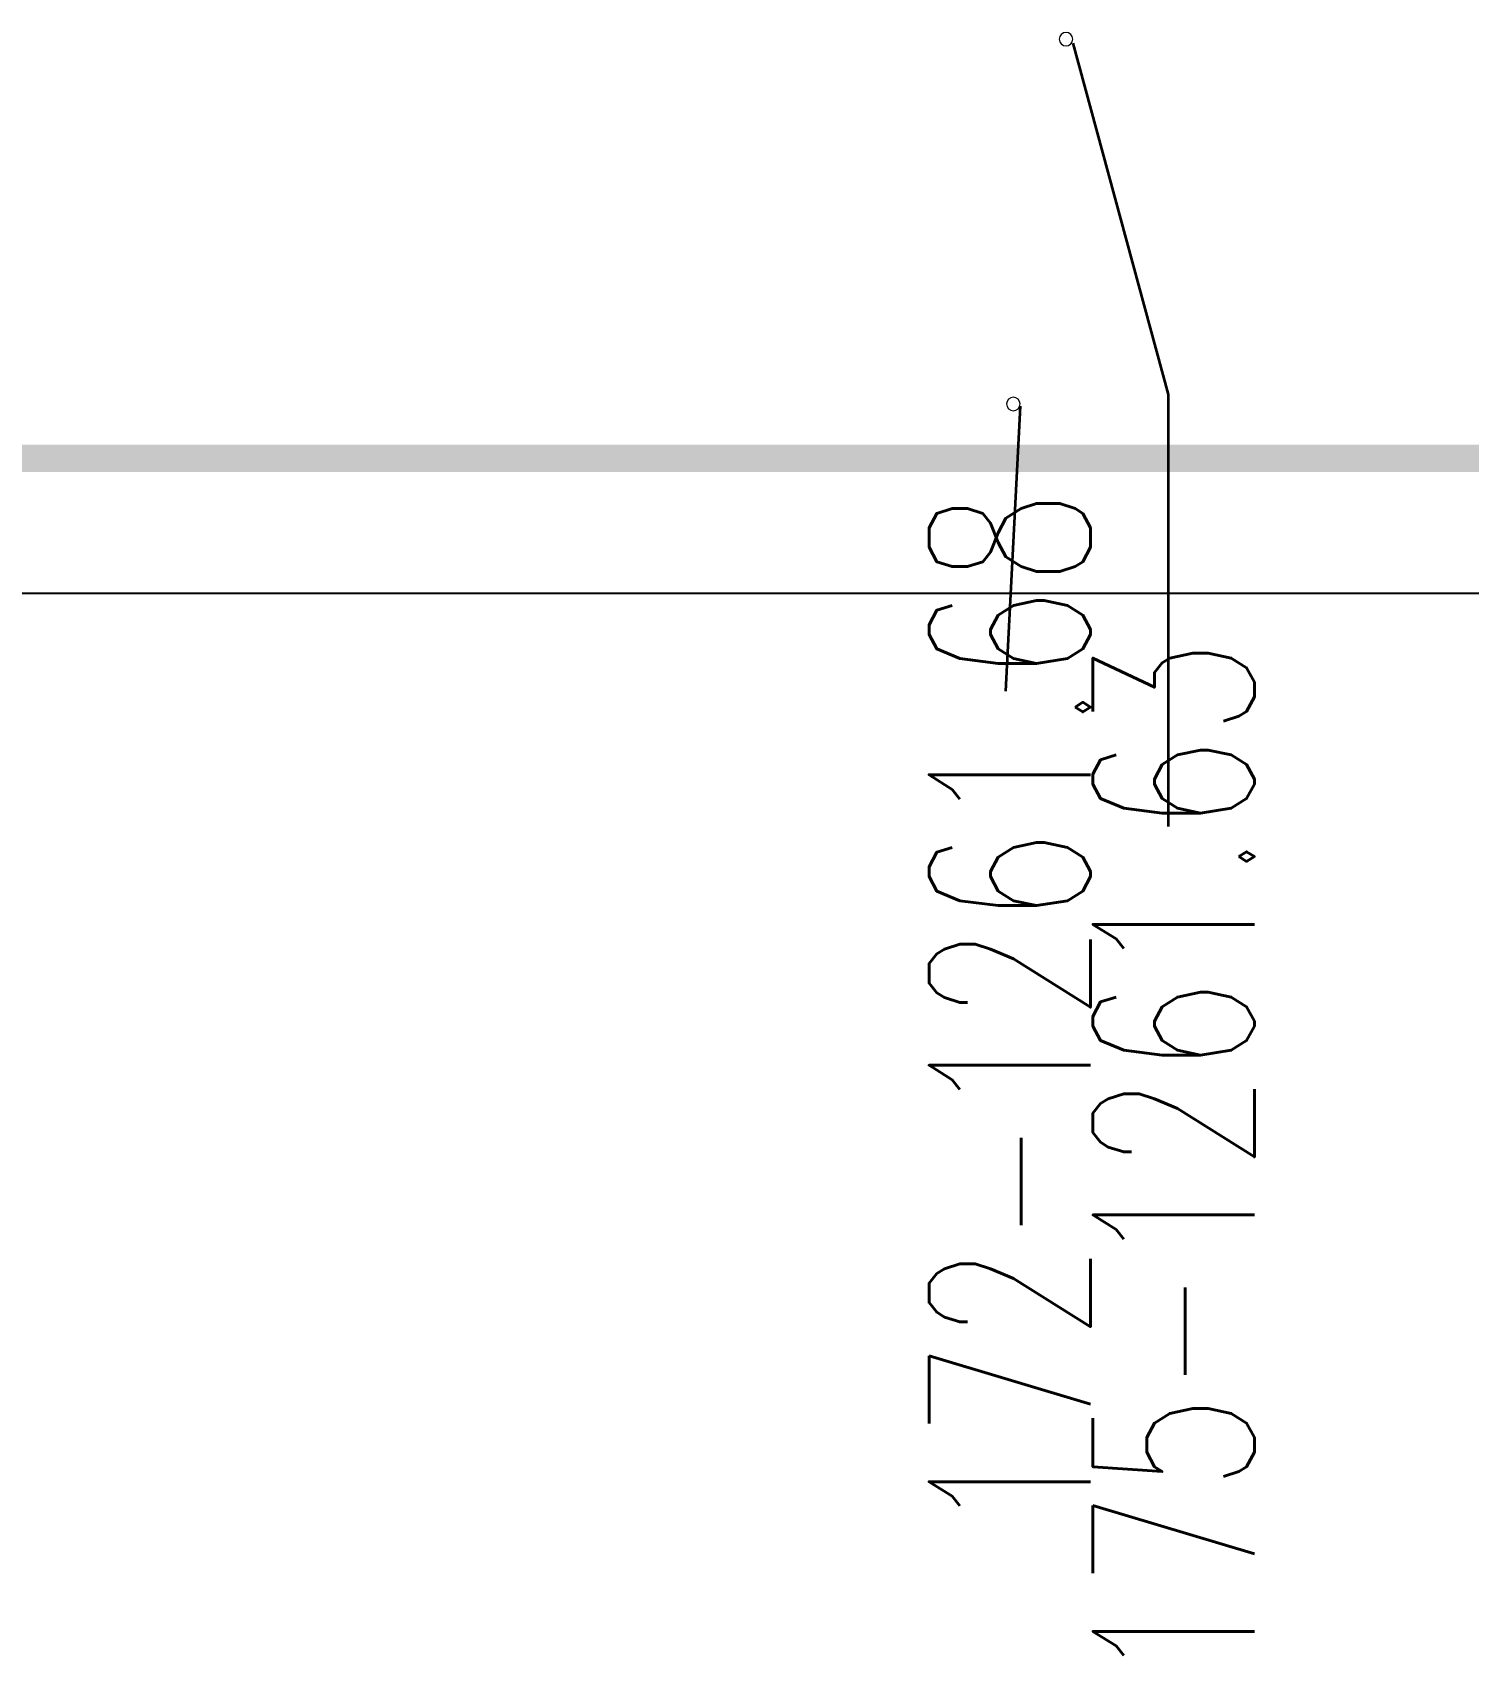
# Model space of a CAD drawing. Header units: millimetres. Extents: x 6156 to 7119, y 3162 to 3647.
# Drawn here: x 6615.67 to 6642.36, y 3505.75 to 3535.92 of the extents above; entities that cross this region are included whole.
import ezdxf
from ezdxf.enums import TextEntityAlignment as Align

# ---------------------------------------------------------------- set-up
doc = ezdxf.new("R2010")
doc.units = ezdxf.units.MM
doc.layers.add('图层1', color=7, linetype='Continuous')
doc.layers.add('点图2', color=30, linetype='Continuous', lineweight=5)
doc.layers.add('线段', color=130, linetype='Continuous', lineweight=35)
doc.styles.add('HBtxt', font='txt', dxfattribs={"width": 0.7, "bigfont": 'HZTXT'})

msp = doc.modelspace()

# ---------------------------------------------------------------- linework, layer by layer
at = {"layer": '图层1', "lineweight": -3}
msp.add_line((6554.386, 3525.499), (6805.136, 3525.499), dxfattribs=at)
at = {"layer": '图层1', "transparency": 33554559}
for points in [[(6807.263, 3527.753), (6807.263, 3528.261), (6155.921, 3527.753)], [(6807.263, 3528.261), (6155.921, 3527.753), (6155.921, 3528.261)]]:
    msp.add_solid(points, dxfattribs=at)
at = {"layer": '点图2'}
for centre, start, end in [((6634.883, 3535.797), 0, 180), ((6634.883, 3535.797), 180, 0), ((6633.903, 3529.016), 0, 180), ((6633.903, 3529.016), 180, 0)]:
    msp.add_arc(centre, 0.125, start, end, dxfattribs=at)
at = {"layer": '线段'}
for p, q in [((6635.008, 3535.721), (6636.78, 3529.193)), ((6634.029, 3528.973), (6633.759, 3523.677)), ((6636.78, 3529.193), (6636.78, 3521.163))]:
    msp.add_line(p, q, dxfattribs=at)

# ---------------------------------------------------------------- texts
at = {"layer": '点图2', "style": 'HBtxt', "width": 0.7}
for s, p in [('172-1261.68', (6633.836, 3507.993)), ('175-1261.63', (6636.883, 3505.212))]:
    msp.add_text(s, height=3, rotation=90, dxfattribs=at).set_placement(p, align=Align.MIDDLE_LEFT)

doc.saveas('drawing.dxf')
